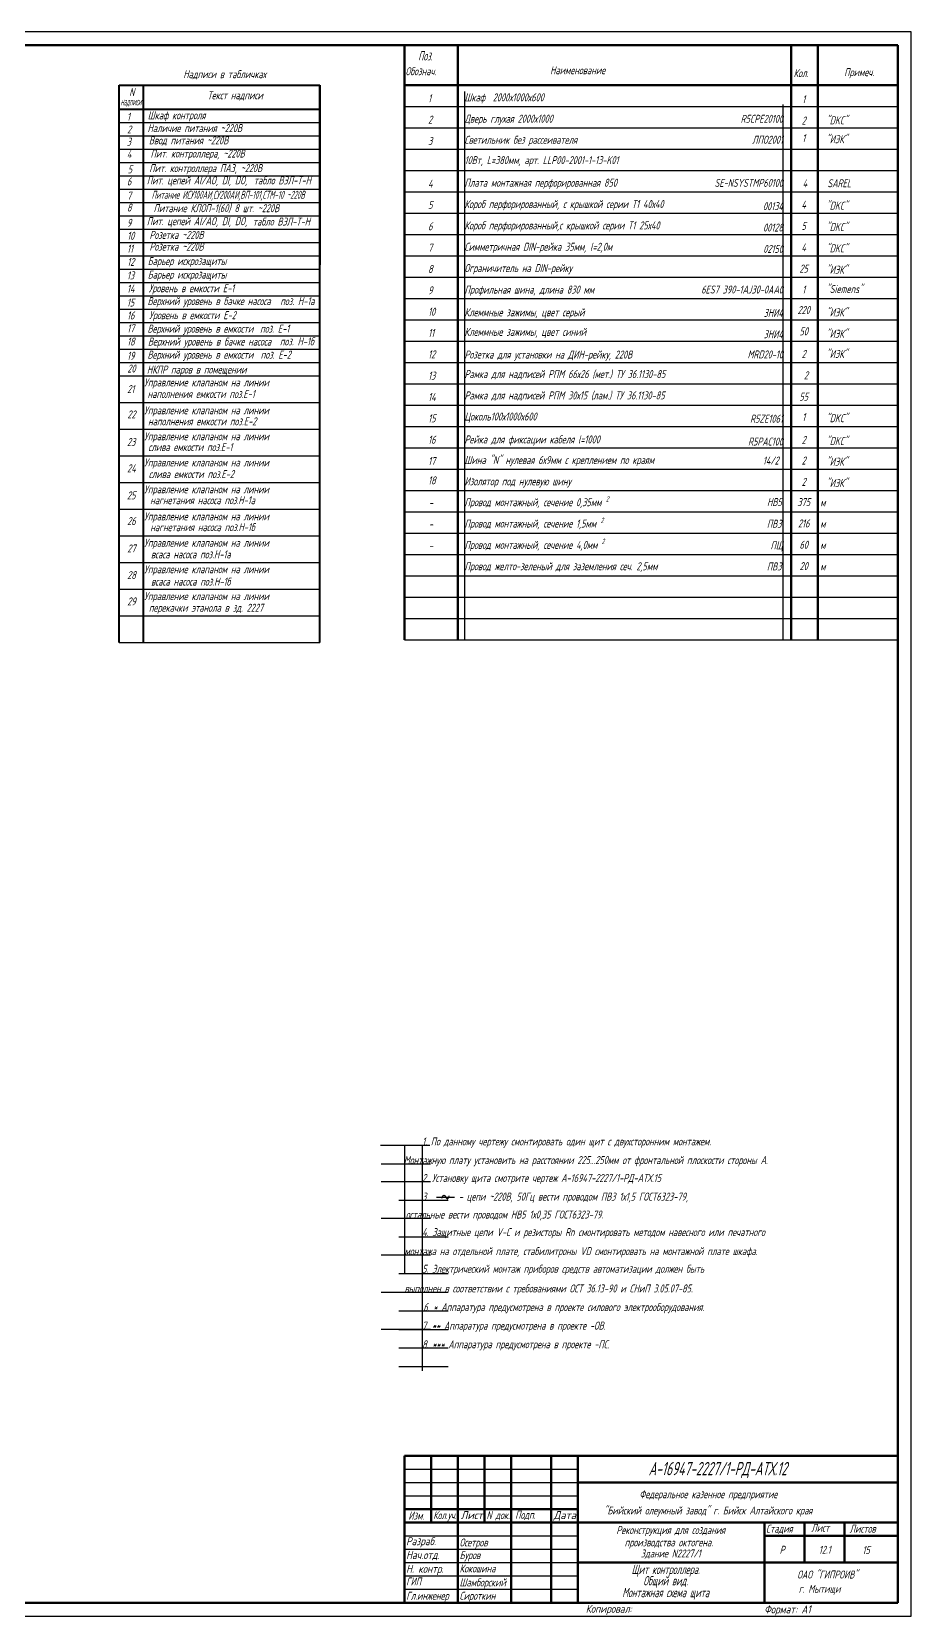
# Model space of a CAD drawing. Header units: millimetres. Extents: x -338 to 6826, y -8218 to 3153.
# Drawn here: x 2548 to 2878, y -4207 to -3613 of the extents above; entities that cross this region are included whole.
import ezdxf
from ezdxf.enums import TextEntityAlignment as Align

# ---------------------------------------------------------------- set-up
doc = ezdxf.new("R2010")
doc.units = ezdxf.units.MM
doc.layers.get('Defpoints').update_dxf_attribs({"color": 251})
for name, color, linetype, lineweight in [('Обводка', 6, 'Continuous', 25), ('Рамка тонкая', 5, 'Continuous', 25), ('Текст_КИП', 2, 'Continuous', 25), ('Толст.рамка', 7, 'Continuous', 60)]:
    doc.layers.add(name, color=color, linetype=linetype, lineweight=lineweight)
doc.layers.add('ТЕКСТ', color=2, linetype='Continuous')
doc.layers.add('Текст.', color=51, linetype='Continuous')
doc.styles.add('Simplex', font='simplex.shx', dxfattribs={"width": 0.7, "oblique": 15})

msp = doc.modelspace()

# ---------------------------------------------------------------- linework, layer by layer
at = {"lineweight": 60}
for p, q in [((2056.94, -3618.42), (2872.94, -3618.42)), ((2687.94, -3618.42), (2687.94, -3841.42)), ((2707.94, -3618.42), (2707.94, -3841.42)), ((2832.94, -3618.42), (2832.94, -3841.42)), ((2842.94, -3841.42), (2842.94, -3618.42)), ((2872.94, -3618.42), (2872.94, -4202.42)), ((2687.94, -3633.42), (2872.94, -3633.42)), ((2872.94, -4147.42), (2872.94, -4202.42)), ((2872.94, -4202.42), (2056.94, -4202.42))]:
    msp.add_line(p, q, dxfattribs=at)
at = {"lineweight": 40}
for p, q in [((2580.93, -3633.42), (2656.14, -3633.42)), ((2580.93, -3842.42), (2580.93, -3633.42)), ((2589.93, -3633.42), (2589.93, -3842.42)), ((2656.14, -3633.42), (2656.14, -3700.8)), ((2656.14, -3842.42), (2656.14, -3633.42)), ((2580.93, -3642.42), (2656.14, -3642.42))]:
    msp.add_line(p, q, dxfattribs=at)
for p, q in [((2580.93, -3642.42), (2580.93, -3647.42)), ((2699.96, -4050.28), (2706.72, -4050.28))]:
    msp.add_line(p, q)
at = {"color": 5}
for p, q in [((2580.93, -3647.42), (2656.14, -3647.42)), ((2580.93, -3652.42), (2656.14, -3652.42)), ((2580.93, -3657.42), (2656.14, -3657.42)), ((2580.93, -3662.42), (2656.14, -3662.42)), ((2580.93, -3667.42), (2656.14, -3667.42)), ((2580.93, -3672.42), (2656.14, -3672.42)), ((2580.93, -3677.42), (2656.14, -3677.42)), ((2580.93, -3682.42), (2656.14, -3682.42)), ((2580.93, -3687.42), (2656.14, -3687.42)), ((2580.93, -3692.42), (2656.14, -3692.42)), ((2580.93, -3697.42), (2656.14, -3697.42)), ((2580.93, -3702.42), (2656.14, -3702.42)), ((2580.93, -3707.42), (2656.14, -3707.42)), ((2580.93, -3712.42), (2656.14, -3712.42)), ((2580.93, -3717.42), (2656.14, -3717.42)), ((2580.93, -3722.42), (2656.14, -3722.42)), ((2580.93, -3727.42), (2656.14, -3727.42)), ((2580.93, -3732.42), (2656.14, -3732.42)), ((2580.93, -3737.42), (2656.14, -3737.42)), ((2580.93, -3742.42), (2656.14, -3742.42)), ((2580.93, -3752.42), (2656.14, -3752.42)), ((2580.93, -3762.42), (2656.14, -3762.42)), ((2580.93, -3772.42), (2656.14, -3772.42)), ((2580.93, -3782.42), (2656.14, -3782.42)), ((2580.93, -3792.42), (2656.14, -3792.42)), ((2580.93, -3802.42), (2656.14, -3802.42)), ((2580.93, -3812.42), (2656.14, -3812.42)), ((2580.93, -3822.42), (2656.14, -3822.42)), ((2580.93, -3822.42), (2656.14, -3822.42)), ((2580.93, -3832.42), (2656.14, -3832.42)), ((2580.93, -3842.42), (2656.14, -3842.42))]:
    msp.add_line(p, q, dxfattribs=at)
at = {"color": 30, "linetype": 'ByBlock', "lineweight": 30, "end_tangent": (1, 0)}
msp.add_spline([(2701.95, -4050.63), (2702.82, -4049.58), (2703.9, -4050.98), (2704.69, -4049.77)], degree=3, dxfattribs=at)
at = {"layer": 'Defpoints'}
for p, q in [((2710.44, -3635.87), (2710.44, -3841.42)), ((2829.81, -3640.67), (2829.81, -3841.42)), ((2697.47, -4030.91), (2678.99, -4030.91)), ((2687.94, -4030.91), (2687.94, -4079.03)), ((2694.55, -4030.91), (2694.55, -4115.34)), ((2697.65, -4037.9), (2679.18, -4037.9)), ((2697.65, -4044.61), (2679.18, -4044.61)), ((2704.26, -4051.6), (2685.78, -4051.6)), ((2697.65, -4058.31), (2679.18, -4058.31)), ((2704.26, -4065.3), (2685.78, -4065.3)), ((2697.65, -4072.04), (2679.18, -4072.04)), ((2704.26, -4079.03), (2685.78, -4079.03)), ((2697.65, -4086), (2679.18, -4086)), ((2704.26, -4086.02), (2685.78, -4086.02)), ((2704.26, -4092.99), (2685.78, -4092.99)), ((2697.65, -4099.96), (2679.18, -4099.96)), ((2704.26, -4099.98), (2685.78, -4099.98)), ((2704.26, -4106.95), (2685.78, -4106.95)), ((2704.26, -4113.94), (2685.78, -4113.94))]:
    msp.add_line(p, q, dxfattribs=at)
at = {"layer": 'Обводка', "color": 155}
for p, q in [((2687.94, -3641.42), (2872.94, -3641.42)), ((2687.94, -3649.42), (2872.94, -3649.42)), ((2687.94, -3657.42), (2872.94, -3657.42)), ((2687.94, -3665.42), (2872.94, -3665.42)), ((2687.94, -3673.42), (2872.94, -3673.42)), ((2687.94, -3681.42), (2872.94, -3681.42)), ((2687.94, -3689.42), (2872.94, -3689.42)), ((2687.94, -3697.42), (2872.94, -3697.42)), ((2687.94, -3705.42), (2872.94, -3705.42)), ((2687.94, -3713.42), (2872.94, -3713.42)), ((2687.94, -3721.42), (2872.94, -3721.42)), ((2687.94, -3729.42), (2872.94, -3729.42)), ((2687.94, -3737.42), (2872.94, -3737.42)), ((2687.94, -3745.42), (2872.94, -3745.42)), ((2687.94, -3753.42), (2872.94, -3753.42)), ((2687.94, -3761.42), (2872.94, -3761.42)), ((2687.94, -3769.42), (2872.94, -3769.42)), ((2687.94, -3777.42), (2872.94, -3777.42)), ((2687.94, -3785.42), (2872.94, -3785.42)), ((2687.94, -3793.42), (2872.94, -3793.42)), ((2687.94, -3801.42), (2872.94, -3801.42)), ((2687.94, -3809.42), (2872.94, -3809.42)), ((2687.94, -3817.42), (2872.94, -3817.42)), ((2687.94, -3825.42), (2872.94, -3825.42)), ((2687.94, -3833.42), (2872.94, -3833.42)), ((2687.94, -3841.42), (2872.94, -3841.42)), ((2687.94, -4152.27), (2752.94, -4152.27)), ((2687.94, -4157.27), (2752.94, -4157.27)), ((2687.94, -4162.27), (2752.94, -4162.27)), ((2687.94, -4177.27), (2752.94, -4177.27)), ((2687.94, -4182.27), (2752.94, -4182.27)), ((2687.94, -4187.27), (2752.94, -4187.27)), ((2687.94, -4192.27), (2752.94, -4192.27)), ((2687.94, -4197.27), (2752.94, -4197.27))]:
    msp.add_line(p, q, dxfattribs=at)
at = {"layer": 'Рамка тонкая'}
for p, q in [((2877.94, -3613.42), (2036.94, -3613.42)), ((2877.94, -4207.42), (2877.94, -3613.42)), ((2036.94, -4207.42), (2877.94, -4207.42))]:
    msp.add_line(p, q, dxfattribs=at)
at = {"layer": 'Толст.рамка', "lineweight": 60}
for p, q in [((2687.94, -4147.27), (2872.94, -4147.27)), ((2687.94, -4202.27), (2687.94, -4147.27)), ((2697.94, -4172.27), (2697.94, -4147.27)), ((2707.94, -4202.27), (2707.94, -4147.27)), ((2717.94, -4172.27), (2717.94, -4147.27)), ((2727.94, -4202.27), (2727.94, -4147.27)), ((2742.94, -4202.27), (2742.94, -4147.27)), ((2752.94, -4202.27), (2752.94, -4147.27)), ((2752.94, -4157.27), (2872.94, -4157.27)), ((2687.94, -4167.27), (2752.94, -4167.27)), ((2687.94, -4172.27), (2752.94, -4172.27)), ((2752.94, -4172.27), (2872.94, -4172.27)), ((2822.94, -4172.27), (2822.94, -4202.27)), ((2837.94, -4187.27), (2837.94, -4172.27)), ((2852.94, -4187.27), (2852.94, -4172.27)), ((2822.94, -4177.27), (2872.94, -4177.27)), ((2752.94, -4187.27), (2872.94, -4187.27)), ((2687.94, -4202.42), (2872.94, -4202.42))]:
    msp.add_line(p, q, dxfattribs=at)

# ---------------------------------------------------------------- texts
at = {"layer": 'ТЕКСТ', "char_height": 3, "width": 19, "attachment_point": 4, "style": 'Simplex'}
for s, insert in [('{\\W0.8;Разраб.}', (2688.53, -4179.68)), ('{\\W0.8;Нач.отд.}', (2688.53, -4184.68)), ('ГИП', (2688.53, -4194.37)), ('{\\W0.8;Н. контр.}', (2688.53, -4190.01))]:
    msp.add_mtext(s, dxfattribs=dict(at, insert=insert))
at = {"layer": 'Текст.', "style": 'Simplex', "oblique": 15, "width": 0.6}
for s, height, p in [('Поз.', 3.5, (2693.03, -3624.22)), ('Обознач.', 3, (2688.31, -3629.75)), ('Наименование', 3, (2742.52, -3629.37)), ('Кол.', 3, (2833.81, -3630.44)), ('Примеч.', 3, (2852.75, -3630.1)), ('1', 3, (2696.78, -3639.87)), ('Шкаф  2000х1000х600', 3, (2710.44, -3639.53)), ('2', 3, (2696.78, -3647.87)), ('Дверь глухая 2000х1000', 3, (2710.44, -3647.53)), ('"DKC"', 3, (2846.06, -3648.14)), ('3', 3, (2696.78, -3655.87)), ('Светильник без рассеивателя ', 3, (2710.44, -3655.45)), ('"ИЭК"', 3, (2846.06, -3655.22)), ('10Вт, L=380мм, арт. LLP00-2001-1-13-K01', 3, (2710.44, -3663.07)), ('4', 3, (2696.78, -3671.87)), ('Плата монтажная перфорированная 850', 3, (2710.44, -3671.53)), ('SAREL', 3, (2846.48, -3671.74)), ('Короб перфорированный, с крышкой серии Т1 40х40', 3, (2710.44, -3679.53)), ('"DKC"', 3, (2846.06, -3680.14)), ('5', 3, (2696.78, -3679.87)), ('6', 3, (2696.78, -3687.87)), ('Короб перфорированный,с крышкой серии Т1 25х40', 3, (2710.44, -3687.53)), ('"DKC"', 3, (2846.06, -3688.14)), ('7', 3, (2696.78, -3695.87)), ('Симметричная DIN-рейка 35мм, l=2,0м', 3, (2710.44, -3695.53)), ('"DKC"', 3, (2846.06, -3696.14)), ('Ограничитель на DIN-рейку', 3, (2710.44, -3703.53)), ('"ИЭК"', 3, (2846.06, -3704.14)), ('8', 3, (2696.78, -3703.87)), ('9', 3, (2696.78, -3711.87)), ('Профильная шина, длина 830 мм', 3, (2710.44, -3711.6)), ('"Siemens"', 3, (2846.06, -3711.38)), ('10', 3, (2696.78, -3719.87)), ('Клеммные зажимы, цвет серый', 3, (2710.44, -3720.1)), ('"ИЭК"', 3, (2846.06, -3720.14)), ('11', 3, (2696.78, -3727.87)), ('Клеммные зажимы, цвет синий', 3, (2710.44, -3727.44)), ('"ИЭК"', 3, (2846.06, -3728.14)), ('12', 3, (2696.78, -3735.87)), ('Розетка для установки на ДИН-рейку, 220В', 3, (2710.44, -3735.94)), ('"ИЭК"', 3, (2846.06, -3735.71)), ('13', 3, (2696.78, -3743.87)), ('Рамка для надписей РПМ 66х26 (мет.) ТУ 36.1130-85', 3, (2710.44, -3743.26)), ('Рамка для надписей РПМ 30х15 (лам.) ТУ 36.1130-85', 3, (2710.44, -3751.26)), ('14', 3, (2696.78, -3751.87)), ('15', 3, (2696.78, -3759.87)), ('Цоколь100х1000х600', 3, (2710.44, -3759.18)), ('"DKC"', 3, (2846.06, -3759.8)), ('16', 3, (2696.78, -3767.87)), ('Рейка для фиксации кабеля l=1000', 3, (2710.44, -3767.76)), ('"DKC"', 3, (2846.06, -3768.37)), ('Шина "N" нулевая 6х9мм с креплением по краям', 3, (2710.44, -3775.47)), ('17', 3, (2696.78, -3775.87)), ('14/2', 3, (2822.26, -3775.66)), ('"ИЭК"', 3, (2846.06, -3776.09)), ('18', 3, (2696.78, -3783.1)), ('Изолятор под нулевую шину', 3, (2710.44, -3783.47)), ('"ИЭК"', 3, (2846.06, -3784.09)), ('Провод монтажный, сечение 0,35мм', 3, (2710.44, -3791.3)), ('2', 2, (2763.47, -3789.54)), ('НВ5', 3, (2823.84, -3791.24)), ('м', 3, (2843.77, -3791.38)), ('-', 3, (2697.06, -3791.48)), ('2', 2, (2761.49, -3797.6)), ('-', 3, (2697.06, -3799.48)), ('Провод монтажный, сечение 1,5мм', 3, (2710.44, -3799.3)), ('ПВ3', 3, (2823.79, -3799.37)), ('м', 3, (2843.77, -3799.38)), ('-', 3, (2697.06, -3807.48)), ('Провод монтажный, сечение 4,0мм', 3, (2710.44, -3807.3)), ('2', 2, (2761.86, -3805.48)), ('м', 3, (2843.77, -3807.38)), ('Провод желто-зеленый для заземления сеч. 2,5мм', 3, (2710.44, -3815.3)), ('ПВ3', 3, (2823.79, -3815.37)), ('м', 3, (2843.77, -3815.38)), ('1. По данному чертежу смонтировать один щит с двухсторонним монтажем.', 3, (2694.55, -4030.91)), ('Монтажную плату установить на расстоянии 225...250мм от фронтальной плоскости стороны А.', 3, (2687.68, -4037.9)), ('2. Установку щита смотрите чертеж А-16947-2227/1-РД-АТХ.15', 3, (2694.55, -4044.61)), ('3.        - цепи ~220В, 50Гц вести проводом ПВ3 1х1,5 ГОСТ6323-79,', 3, (2694.55, -4051.6)), ('остальные вести проводом НВ5 1х0,35 ГОСТ6323-79.', 3, (2688.41, -4058.31)), ('4. Защитные цепи V-C и резисторы Rn смонтировать методом навесного или печатного ', 3, (2694.55, -4064.9)), ('монтажа на отдельной плате, стабилитроны VD смонтировать на монтажной плате шкафа.', 3, (2687.94, -4072.04)), ('5. Электрический монтаж приборов средств автоматизации должен быть', 3, (2694.55, -4078.65)), ('выполнен в соответствии с требованиями ОСТ 36.13-90 и СНиП 3.05.07-85.', 3, (2687.94, -4086.02)), ('6. * Аппаратура предусмотрена в проекте силового электрооборудования.', 3, (2695.02, -4092.99)), ('7. ** Аппаратура предусмотрена в проекте -ОВ.', 3, (2694.55, -4099.96)), ('8. *** Аппаратура предусмотрена в проекте -ПС.', 3, (2694.55, -4106.95))]:
    msp.add_text(s, height=height, dxfattribs=at).set_placement(p)
for s, p in [('1', (2837.59, -3640.24)), ('2', (2837.59, -3648.24)), ('1', (2837.59, -3654.8)), ('4', (2838.01, -3671.72)), ('4', (2837.59, -3679.72)), ('5', (2837.59, -3687.72)), ('4', (2837.59, -3695.72)), ('25', (2837.59, -3703.72)), ('1', (2837.59, -3711.57)), ('220', (2837.59, -3719.25)), ('50', (2837.59, -3727.25)), ('2', (2837.59, -3735.72)), ('2', (2838.45, -3743.72)), ('55', (2837.59, -3751.72)), ('1', (2837.59, -3759.38)), ('2', (2837.59, -3767.95)), ('2', (2837.59, -3775.66)), ('2', (2837.59, -3783.66)), ('375', (2837.59, -3791.25)), ('216', (2837.59, -3799.25)), ('60', (2837.59, -3807.25)), ('20', (2837.59, -3815.25))]:
    msp.add_text(s, height=3, dxfattribs=at).set_placement(p, align=Align.CENTER)
for s, p in [('R5CPE20100', (2829.81, -3647.58)), ('ЛПО2001', (2829.81, -3655.41)), ('SE-NSYSTMP60100', (2829.81, -3671.59)), ('00134', (2829.81, -3680.33)), ('00128', (2829.81, -3688.33)), ('02150', (2829.81, -3696.33)), ('6ES7 390-1AJ30-0AA0', (2829.81, -3711.57)), ('ЗНИ4', (2829.81, -3720.33)), ('ЗНИ4', (2829.81, -3728.33)), ('MRD20-10', (2829.81, -3735.9)), ('R5ZE1061', (2829.81, -3759.99)), ('R5РАС100', (2829.81, -3768.56)), ('ПЩ', (2829.81, -3807.47))]:
    msp.add_text(s, height=3, dxfattribs=at).set_placement(p, align=Align.RIGHT)
at = {"layer": 'Текст_КИП', "style": 'Simplex', "oblique": 15, "width": 0.6}
for s, height, p in [('Надписи в табличках', 3, (2604.99, -3630.84)), ('А-16947-2227/1-РД-АТХ.12', 5, (2779.44, -4154.55)), ('Федеральное казенное предприятие', 3, (2775.99, -4163.17)), ('Изм.', 3, (2689.37, -4171.16)), ('Подп.', 3, (2729.43, -4170.85)), ('"Бийский олеумный завод" г. Бийск Алтайского края ', 3, (2762.7, -4169.25)), ('Стадия', 3, (2823.47, -4176.07)), ('Лист', 3, (2840.41, -4175.75)), ('Листов', 3, (2854.81, -4176.07)), ('Осетров', 3, (2708.57, -4181.23)), ('Р', 3, (2828.57, -4183.98)), ('12.1', 3, (2843.24, -4183.98)), ('15', 3, (2859.6, -4184.06)), ('Буров', 3, (2708.57, -4185.99)), ('Кокошина', 3, (2708.57, -4190.99)), ('Шамборский', 3, (2708.57, -4196.21)), ('ОАО "ГИПРОИВ"', 3, (2835.19, -4193.26)), ('Гл.инженер', 3, (2688.57, -4201.21)), ('Сироткин', 3, (2708.57, -4201.21)), ('г. Мытищи', 3, (2835.74, -4198.61))]:
    msp.add_text(s, height=height, dxfattribs=at).set_placement(p)
at = {"layer": 'Текст_КИП', "style": 'Simplex', "oblique": 15}
for s, height, width, p in [('N', 3, 0.6, (2585.68, -3637.56)), ('Текст надписи', 3, 0.6, (2624.44, -3638.76)), ('Шкаф контроля', 3, 0.6, (2602.48, -3646.26)), ('Наличие питания ~220В', 3, 0.6, (2609.29, -3651.06)), ('Ввод питания ~220В', 3, 0.6, (2606.98, -3655.64)), ('Пит. контроллера, ~220В', 3, 0.6, (2610.35, -3660.6)), ('Пит. контроллера ПАЗ, ~220В', 3, 0.6, (2613.39, -3666.06)), ('Пит. цепей АI/АO, DI, DO, ', 3, 0.6, (2610.86, -3670.63)), ('табло ВЭЛ-Т-Н ', 3, 0.6, (2642.86, -3670.64)), ('Питание ИСУ100АИ,СУ200АИ,ВП-101,СТМ-10 ~220В', 3, 0.5, (2621.81, -3676.06)), ('Питание КЛОП-1(60) 8 шт. ~220В', 3, 0.6, (2617.39, -3681.08)), ('Розетка ~220В ', 3, 0.6, (2603.17, -3691.1)), ('Пит. цепей АI/АO, DI, DO, ', 3, 0.6, (2610.86, -3685.96)), ('табло ВЭЛ-Т-Н ', 3, 0.6, (2642.49, -3686.09)), ('Розетка ~220В ', 3, 0.6, (2603.17, -3695.49)), ('Барьер искрозащиты', 3, 0.6, (2606.42, -3700.89)), ('Барьер искрозащиты', 3, 0.6, (2606.42, -3705.98)), ('Уровень в емкости Е-1', 3, 0.6, (2608.05, -3711.09)), ('Уровень в емкости Е-2', 3, 0.6, (2608.44, -3721.18)), ('Верхний уровень в бачке насоса ', 3, 0.6, (2615.38, -3715.89)), ('поз. Н-1а', 3, 0.6, (2647.77, -3715.9)), ('Верхний уровень в емкости ', 3, 0.6, (2612.12, -3726.24)), ('поз. Е-1', 3, 0.6, (2639.25, -3726.23)), ('Верхний уровень в бачке насоса ', 3, 0.6, (2615.55, -3731.09)), ('поз. Н-1б', 3, 0.6, (2647.58, -3731.01)), ('Верхний уровень в емкости ', 3, 0.6, (2612.12, -3736)), ('поз. Е-2', 3, 0.6, (2639.66, -3735.98)), ('НКПР паров в помещении', 3, 0.6, (2610.02, -3741.57)), ('Управление клапаном на линии ', 3, 0.6, (2614.44, -3746.36)), ('наполнения емкости поз.Е-1', 3, 0.6, (2611.69, -3750.71)), ('Управление клапаном на линии ', 3, 0.6, (2614.44, -3756.83)), ('наполнения емкости поз.Е-2', 3, 0.6, (2612.08, -3760.98)), ('Управление клапаном на линии ', 3, 0.6, (2614.44, -3766.58)), ('слива емкости поз.Е-1', 3, 0.6, (2607.62, -3770.62)), ('Управление клапаном на линии ', 3, 0.6, (2614.44, -3776.39)), ('слива емкости поз.Е-2', 3, 0.6, (2608.01, -3780.75)), ('Управление клапаном на линии ', 3, 0.6, (2614.44, -3786.45)), ('нагнетания насоса поз.Н-1а', 3, 0.6, (2612.21, -3790.54)), ('Управление клапаном на линии ', 3, 0.6, (2614.44, -3796.6)), ('нагнетания насоса поз.Н-1б', 3, 0.6, (2612.21, -3800.65)), ('Управление клапаном на линии ', 3, 0.6, (2614.44, -3806.49)), ('Управление клапаном на линии ', 3, 0.6, (2614.44, -3816.42)), ('всаса насоса поз.Н-1а', 3, 0.6, (2607.79, -3810.84)), ('всаса насоса поз.Н-1б', 3, 0.6, (2607.79, -3821.06)), ('Управление клапаном на линии ', 3, 0.6, (2614.44, -3826.5)), ('перекачки этанола в зд. 2227 ', 3, 0.6, (2614.22, -3830.85)), ('Реконструкция для создания', 3, 0.6, (2787.74, -4176.56)), ('производства октогена. ', 3, 0.6, (2787.74, -4181.21)), ('Здание N2227/1', 3, 0.6, (2787.74, -4185.37)), ('Щит контроллера.', 3.5, 0.6, (2785.82, -4191.59)), ('Общий вид.', 3.5, 0.6, (2785.82, -4195.82)), ('Монтажная схема щита', 3.5, 0.6, (2785.82, -4200.25))]:
    msp.add_text(s, height=height, dxfattribs=dict(at, width=width)).set_placement(p, align=Align.CENTER)
for s, width, p, p2 in [('надписи', 0.416794, (2581.48, -3641.07), (2589.28, -3641.07)), ('Кол.уч.', 0.603486, (2698.71, -4171), (2707.42, -4171)), ('Лист', 0.686041, (2709, -4171), (2717.24, -4171)), ('N док.', 0.628372, (2718.66, -4171), (2727.37, -4171)), ('Дата', 0.652619, (2743.83, -4171), (2752.22, -4171))]:
    msp.add_text(s, height=3, dxfattribs=dict(at, width=width)).set_placement(p, p2, align=Align.FIT)
at = {"layer": 'Текст_КИП', "color": 3, "style": 'Simplex', "oblique": 15, "width": 0.6}
for s, p in [('1', (2584.43, -3646.78)), ('2', (2584.69, -3651.58)), ('3', (2584.6, -3656.16)), ('4', (2584.69, -3660.74)), ('5', (2584.98, -3666.51)), ('6', (2584.69, -3671.05)), ('7', (2584.69, -3676.35)), ('8', (2584.73, -3680.84)), ('9', (2584.69, -3686.55)), ('10', (2585.29, -3691.41)), ('11', (2585.03, -3696.21)), ('12', (2585.29, -3701.2)), ('13', (2585.2, -3706.28)), ('14', (2585.29, -3711.23)), ('15', (2585.2, -3716.44)), ('16', (2585.29, -3721.28)), ('17', (2585.29, -3726.1)), ('18', (2585.33, -3731.07)), ('19', (2585.29, -3736.39)), ('20', (2585.55, -3741.19)), ('21', (2585.29, -3748.9)), ('22', (2585.55, -3758.39)), ('23', (2585.46, -3768.71)), ('24', (2585.55, -3778.6)), ('25', (2585.46, -3788.74)), ('26', (2585.55, -3798.35)), ('27', (2585.55, -3808.63)), ('28', (2585.59, -3818.6)), ('29', (2585.59, -3828.47))]:
    msp.add_text(s, height=3, dxfattribs=at).set_placement(p, align=Align.CENTER)
at = {"layer": 'Текст_КИП', "color": 3, "style": 'Simplex', "oblique": 15, "width": 0.8}
for s, p in [('Копировал:', (2755.87, -4206.1)), ('Формат: А1', (2822.8, -4206.3))]:
    msp.add_text(s, height=3, dxfattribs=at).set_placement(p)

doc.saveas('drawing.dxf')
